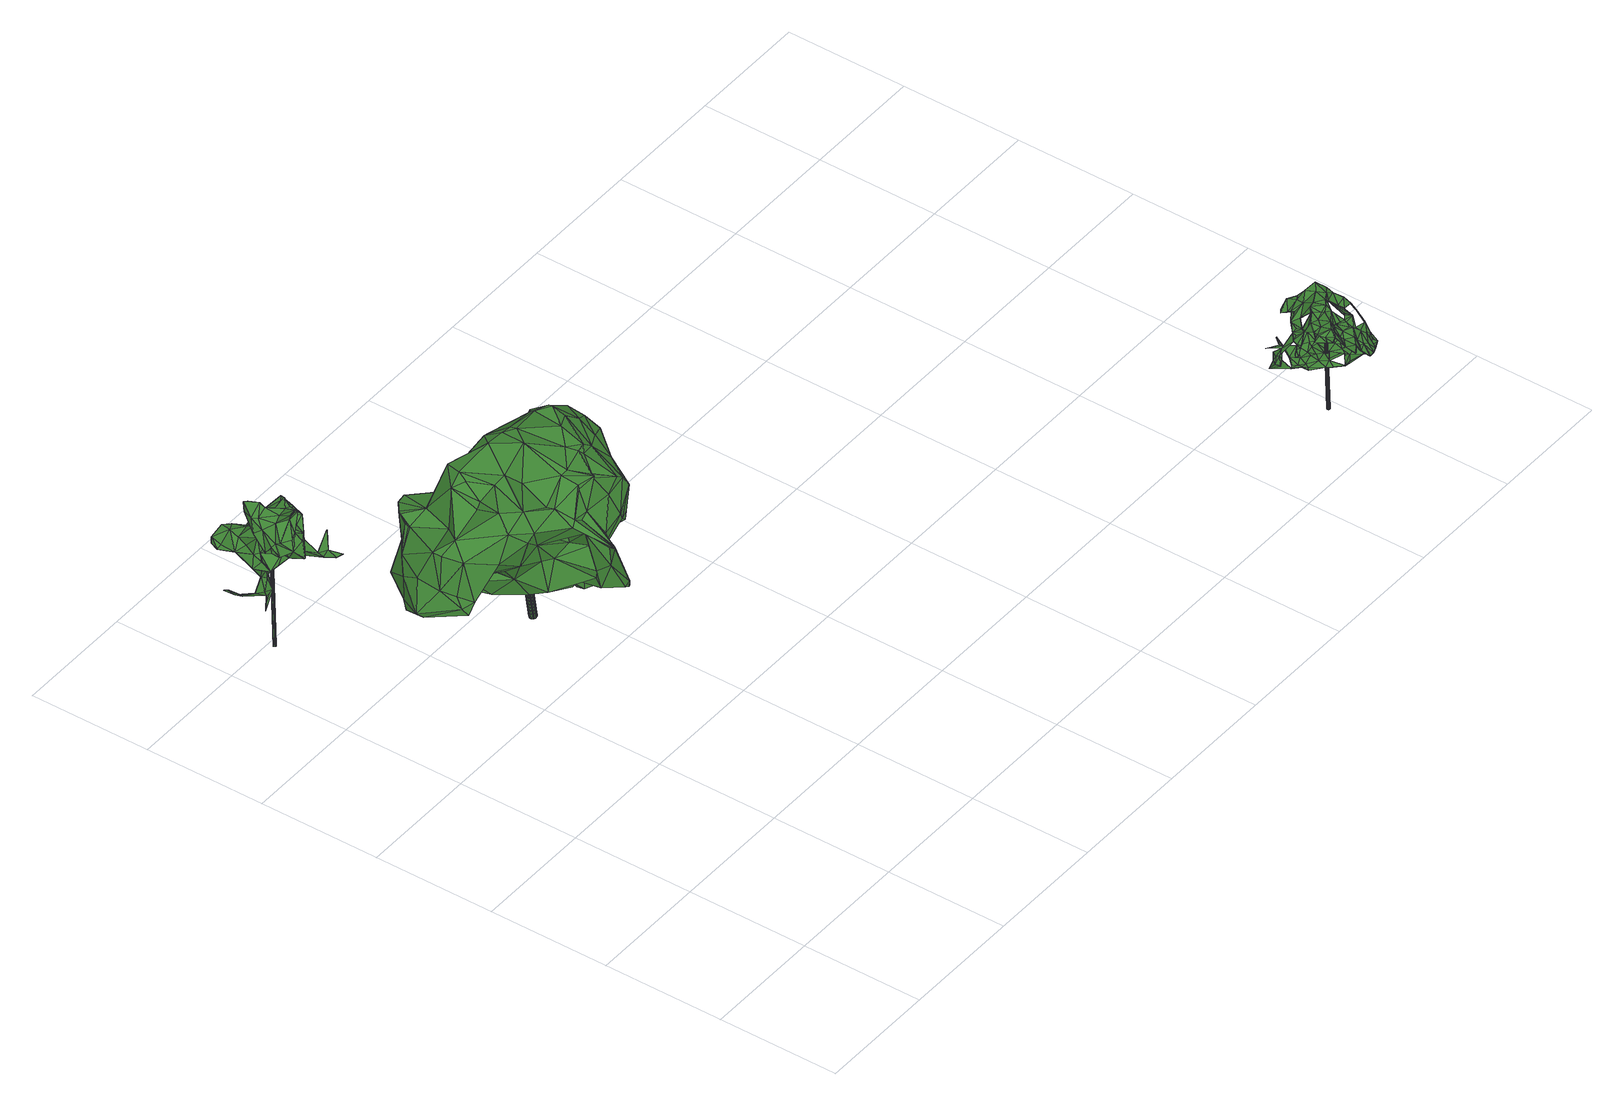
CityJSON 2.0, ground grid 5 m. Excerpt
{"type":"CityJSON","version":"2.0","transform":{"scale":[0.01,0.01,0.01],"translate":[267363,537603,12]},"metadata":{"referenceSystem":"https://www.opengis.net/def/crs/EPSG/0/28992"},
"CityObjects":{
"tree1":{"type":"SolitaryVegetationObject","attributes":{"gtid":480,"crown_width_m":3.49,"crown_median_z":17.69,"crown_r50_m":0.223,"crown_porosity":0.923,"trunk_H_m":4.78,"trunk_DBH_m":0.118,"trunk_radius_m":0.0591,"trunk_base_height_m":12.91,"original_gtid":"544"},"geometry":[{"type":"Solid","lod":"3","boundaries":[[[[0,1,2]],[[3,4,5]],[[6,7,8]],[[9,10,3]],[[11,12,13]],[[14,15,16]],[[17,18,19]],[[20,21,16]],[[22,23,24]],[[25,24,23]],[[26,27,28]],[[29,30,24]],[[31,32,33]],[[33,34,31]],[[35,36,37]],[[38,39,40]],[[41,42,43]],[[44,45,46]],[[44,47,48]],[[33,49,50]],[[51,52,53]],[[51,53,14]],[[54,55,56]],[[57,58,59]],[[60,61,62]],[[63,61,60]],[[23,1,25]],[[64,65,66]],[[15,67,16]],[[52,68,15]],[[47,44,46]],[[26,69,27]],[[27,69,70]],[[71,72,73]],[[6,8,74]],[[6,28,27]],[[75,76,77]],[[37,78,79]],[[37,79,80]],[[81,82,83]],[[81,83,84]],[[85,45,44]],[[86,87,88]],[[36,89,78]],[[90,89,35]],[[85,44,48]],[[91,92,93]],[[94,18,17]],[[16,21,14]],[[94,95,96]],[[95,97,96]],[[98,68,52]],[[9,3,5]],[[99,100,101]],[[75,102,76]],[[76,82,103]],[[42,104,105]],[[106,20,107]],[[108,106,107]],[[106,108,109]],[[15,68,67]],[[5,110,9]],[[32,10,111]],[[112,45,85]],[[4,113,111]],[[114,111,113]],[[114,113,115]],[[116,117,92]],[[118,119,120]],[[118,120,84]],[[86,121,114]],[[3,29,122]],[[57,123,58]],[[6,74,28]],[[124,125,126]],[[120,127,84]],[[128,119,104]],[[129,64,66]],[[59,117,130]],[[129,131,64]],[[130,57,59]],[[46,132,133]],[[49,134,135]],[[136,37,137]],[[138,92,117]],[[59,138,117]],[[139,28,74]],[[139,74,8]],[[7,140,130]],[[119,118,41]],[[115,113,141]],[[42,41,118]],[[142,116,73]],[[71,73,116]],[[109,50,49]],[[109,143,106]],[[64,144,145]],[[146,69,26]],[[42,75,104]],[[118,75,42]],[[95,94,98]],[[147,148,149]],[[150,12,151]],[[24,30,22]],[[152,22,30]],[[153,79,90]],[[25,1,0]],[[34,30,31]],[[152,30,34]],[[154,79,153]],[[155,79,154]],[[145,65,64]],[[91,149,148]],[[156,113,4]],[[141,113,156]],[[157,17,108]],[[68,98,157]],[[47,46,80]],[[158,159,160]],[[150,144,56]],[[161,63,162]],[[3,31,29]],[[71,116,132]],[[77,103,147]],[[86,114,115]],[[163,2,1]],[[36,35,89]],[[164,38,40]],[[137,46,165]],[[136,125,124]],[[97,75,96]],[[97,166,75]],[[36,78,37]],[[104,119,43]],[[162,167,168]],[[169,168,167]],[[169,167,162]],[[106,143,49]],[[98,94,157]],[[149,93,170]],[[131,129,48]],[[58,138,59]],[[32,114,33]],[[171,172,140]],[[39,101,40]],[[134,33,121]],[[95,166,97]],[[134,88,135]],[[121,88,134]],[[7,173,140]],[[28,146,26]],[[62,61,161]],[[29,31,30]],[[1,152,163]],[[1,23,152]],[[116,142,174]],[[116,174,117]],[[122,34,3]],[[175,176,170]],[[105,43,42]],[[54,177,55]],[[34,122,163]],[[94,17,157]],[[176,158,160]],[[49,177,54]],[[12,63,60]],[[150,63,12]],[[75,166,104]],[[141,156,39]],[[141,39,38]],[[81,35,37]],[[112,178,88]],[[14,106,51]],[[170,160,94]],[[163,122,2]],[[80,155,48]],[[158,175,170]],[[5,10,110]],[[33,114,121]],[[6,173,7]],[[87,71,45]],[[136,124,179]],[[105,104,43]],[[41,43,119]],[[180,123,181]],[[31,3,10]],[[110,10,9]],[[164,180,38]],[[182,38,180]],[[159,18,94]],[[183,18,159]],[[80,48,47]],[[146,173,184]],[[184,173,6]],[[146,184,185]],[[186,109,187]],[[186,187,188]],[[147,126,189]],[[125,189,126]],[[86,190,87]],[[142,190,86]],[[54,51,106]],[[54,106,49]],[[33,134,49]],[[90,79,89]],[[149,77,147]],[[70,184,27]],[[6,27,184]],[[56,144,128]],[[150,151,144]],[[140,139,8]],[[152,23,22]],[[34,163,152]],[[82,81,179]],[[184,70,185]],[[141,142,115]],[[115,142,86]],[[40,101,100]],[[116,92,91]],[[34,156,191]],[[34,191,3]],[[77,76,103]],[[133,165,46]],[[135,88,178]],[[87,45,112]],[[140,173,146]],[[87,112,88]],[[38,182,141]],[[99,101,188]],[[91,93,149]],[[98,52,95]],[[104,166,128]],[[140,8,130]],[[14,21,106]],[[108,107,157]],[[107,68,157]],[[16,107,20]],[[109,108,187]],[[106,21,20]],[[138,100,92]],[[93,92,100]],[[76,102,82]],[[39,156,101]],[[34,33,50]],[[56,192,193]],[[56,193,54]],[[82,102,83]],[[82,179,124]],[[117,194,7]],[[12,112,13]],[[153,127,120]],[[87,72,71]],[[170,176,160]],[[48,129,13]],[[52,192,95]],[[29,24,2]],[[195,172,171]],[[139,140,172]],[[31,10,32]],[[131,154,153]],[[108,17,187]],[[34,196,156]],[[50,156,196]],[[50,196,34]],[[107,197,68]],[[48,154,131]],[[155,154,48]],[[4,10,5]],[[111,10,4]],[[141,194,117]],[[19,18,198]],[[80,46,199]],[[51,192,52]],[[50,109,200]],[[50,200,156]],[[189,165,133]],[[45,71,46]],[[132,46,71]],[[162,168,161]],[[94,96,170]],[[66,11,129]],[[13,129,11]],[[153,90,127]],[[87,190,72]],[[60,201,178]],[[60,178,112]],[[150,56,55]],[[11,66,65]],[[11,65,145]],[[112,85,13]],[[85,48,13]],[[201,177,202]],[[178,202,177]],[[175,158,176]],[[7,182,8]],[[14,53,15]],[[137,165,189]],[[136,137,189]],[[80,137,37]],[[199,137,80]],[[7,194,182]],[[141,182,194]],[[199,46,137]],[[136,179,37]],[[81,37,179]],[[170,93,159]],[[130,181,57]],[[114,32,111]],[[121,86,88]],[[141,174,142]],[[117,174,141]],[[120,203,153]],[[131,153,203]],[[138,204,40]],[[128,144,203]],[[64,203,144]],[[205,49,143]],[[140,146,171]],[[64,131,203]],[[119,203,120]],[[119,128,203]],[[109,186,200]],[[126,147,103]],[[126,103,124]],[[4,3,191]],[[4,191,156]],[[8,181,130]],[[182,181,8]],[[172,146,139]],[[123,206,58]],[[166,192,56]],[[128,166,56]],[[166,95,192]],[[28,139,146]],[[24,25,2]],[[40,204,164]],[[0,2,25]],[[180,181,182]],[[100,198,93]],[[183,93,198]],[[189,125,136]],[[142,72,190]],[[142,73,72]],[[81,127,35]],[[90,35,127]],[[81,84,127]],[[162,207,169]],[[63,169,207]],[[63,207,162]],[[93,183,159]],[[187,99,188]],[[198,100,99]],[[17,99,187]],[[99,17,19]],[[19,198,99]],[[205,143,109]],[[7,130,117]],[[132,116,91]],[[160,159,94]],[[49,135,177]],[[60,112,12]],[[145,151,11]],[[11,151,12]],[[145,144,151]],[[178,201,202]],[[150,169,63]],[[100,138,40]],[[201,169,55]],[[150,55,169]],[[62,169,201]],[[29,2,122]],[[62,201,60]],[[170,159,158]],[[57,181,123]],[[164,204,58]],[[138,58,204]],[[200,101,156]],[[200,186,101]],[[188,101,186]],[[84,83,118]],[[83,75,118]],[[62,168,169]],[[62,161,168]],[[63,161,61]],[[205,109,49]],[[55,177,201]],[[178,177,135]],[[155,80,79]],[[195,208,172]],[[171,146,208]],[[172,208,146]],[[195,171,208]],[[180,164,206]],[[58,206,164]],[[180,206,123]],[[89,79,78]],[[198,18,183]],[[147,133,148]],[[147,189,133]],[[132,148,133]],[[91,148,132]],[[124,103,82]],[[83,102,75]],[[54,193,51]],[[192,51,193]],[[67,68,197]],[[67,197,16]],[[52,15,53]],[[107,16,197]],[[75,209,96]],[[77,209,75]],[[149,209,77]],[[96,209,170]],[[170,209,149]],[[146,185,69]],[[69,185,70]],[[210,211,212]],[[210,212,213]],[[213,212,214]],[[213,214,215]],[[212,211,216]],[[212,216,214]],[[214,216,217]],[[214,217,215]],[[216,211,218]],[[216,218,217]],[[217,218,219]],[[217,219,215]],[[218,211,220]],[[218,220,219]],[[219,220,221]],[[219,221,215]],[[220,211,222]],[[220,222,221]],[[221,222,223]],[[221,223,215]],[[222,211,224]],[[222,224,223]],[[223,224,225]],[[223,225,215]],[[224,211,226]],[[224,226,225]],[[225,226,227]],[[225,227,215]],[[226,211,228]],[[226,228,227]],[[227,228,229]],[[227,229,215]],[[228,211,230]],[[228,230,229]],[[229,230,231]],[[229,231,215]],[[230,211,232]],[[230,232,231]],[[231,232,233]],[[231,233,215]],[[232,211,234]],[[232,234,233]],[[233,234,235]],[[233,235,215]],[[234,211,236]],[[234,236,235]],[[235,236,237]],[[235,237,215]],[[236,211,238]],[[236,238,237]],[[237,238,239]],[[237,239,215]],[[238,211,240]],[[238,240,239]],[[239,240,241]],[[239,241,215]],[[240,211,242]],[[240,242,241]],[[241,242,243]],[[241,243,215]],[[242,211,244]],[[242,244,243]],[[243,244,245]],[[243,245,215]],[[244,211,246]],[[244,246,245]],[[245,246,247]],[[245,247,215]],[[246,211,248]],[[246,248,247]],[[247,248,249]],[[247,249,215]],[[248,211,250]],[[248,250,249]],[[249,250,251]],[[249,251,215]],[[250,211,252]],[[250,252,251]],[[251,252,253]],[[251,253,215]],[[252,211,254]],[[252,254,253]],[[253,254,255]],[[253,255,215]],[[254,211,256]],[[254,256,255]],[[255,256,257]],[[255,257,215]],[[256,211,258]],[[256,258,257]],[[257,258,259]],[[257,259,215]],[[258,211,210]],[[258,210,259]],[[259,210,213]],[[259,213,215]]]]}]},
"tree2":{"type":"SolitaryVegetationObject","attributes":{"gtid":437,"crown_width_m":7.98,"crown_median_z":17.64,"crown_r50_m":0.349,"crown_porosity":0.895,"trunk_H_m":4.55,"trunk_DBH_m":0.284,"trunk_radius_m":0.142,"trunk_base_height_m":13.09,"original_gtid":"496"},"geometry":[{"type":"Solid","lod":"3","boundaries":[[[[260,261,262]],[[263,261,264]],[[265,266,267]],[[265,267,268]],[[269,270,271]],[[264,261,260]],[[272,273,274]],[[275,276,277]],[[278,279,280]],[[281,282,283]],[[284,285,286]],[[287,286,285]],[[263,288,261]],[[289,290,291]],[[292,293,266]],[[294,295,296]],[[297,287,298]],[[299,300,301]],[[302,303,304]],[[305,306,291]],[[307,308,309]],[[310,311,312]],[[313,314,287]],[[315,316,317]],[[310,318,319]],[[320,321,322]],[[284,315,285]],[[323,324,325]],[[326,327,302]],[[328,329,330]],[[314,298,287]],[[331,298,314]],[[332,280,279]],[[333,302,334]],[[335,336,337]],[[338,339,340]],[[341,310,319]],[[342,310,341]],[[343,344,345]],[[346,344,343]],[[325,269,323]],[[297,286,287]],[[330,347,348]],[[292,349,350]],[[313,351,314]],[[352,344,353]],[[354,313,285]],[[309,308,355]],[[356,357,358]],[[359,360,361]],[[362,360,359]],[[342,311,310]],[[363,364,365]],[[366,365,364]],[[285,313,287]],[[296,367,368]],[[294,296,368]],[[342,369,335]],[[370,371,372]],[[373,374,375]],[[376,347,377]],[[378,379,347]],[[285,315,317]],[[380,290,326]],[[320,322,381]],[[275,382,383]],[[384,385,386]],[[387,388,389]],[[390,391,392]],[[318,391,390]],[[273,275,274]],[[272,274,355]],[[347,376,348]],[[290,393,305]],[[288,305,393]],[[394,355,274]],[[394,274,268]],[[395,396,360]],[[397,398,264]],[[315,284,283]],[[281,332,307]],[[282,281,307]],[[308,307,332]],[[385,399,400]],[[368,367,329]],[[397,401,398]],[[402,403,286]],[[284,286,403]],[[360,396,404]],[[405,406,407]],[[289,406,405]],[[408,409,410]],[[409,411,410]],[[359,361,412]],[[412,413,359]],[[398,401,331]],[[305,291,290]],[[387,414,415]],[[387,415,327]],[[416,313,417]],[[418,419,411]],[[420,421,292]],[[272,355,308]],[[422,263,416]],[[423,292,421]],[[424,370,425]],[[426,425,316]],[[285,317,354]],[[268,267,394]],[[427,402,280]],[[427,280,332]],[[405,407,428]],[[303,380,304]],[[429,411,409]],[[418,411,429]],[[262,303,430]],[[262,430,260]],[[301,431,432]],[[433,394,267]],[[434,394,433]],[[412,421,435]],[[262,261,288]],[[402,286,436]],[[349,437,438]],[[304,380,326]],[[375,378,439]],[[304,326,302]],[[378,373,439]],[[378,440,373]],[[375,439,373]],[[262,288,393]],[[276,441,279]],[[272,441,276]],[[349,426,350]],[[316,350,426]],[[312,442,310]],[[326,405,428]],[[424,425,443]],[[326,290,289]],[[444,445,328]],[[326,289,405]],[[384,399,385]],[[446,386,447]],[[350,293,292]],[[271,386,448]],[[449,404,450]],[[451,412,435]],[[412,451,413]],[[440,378,347]],[[349,292,423]],[[283,452,281]],[[381,278,453]],[[381,453,320]],[[454,341,412]],[[330,348,328]],[[328,348,343]],[[362,359,266]],[[382,357,455]],[[335,369,336]],[[283,284,452]],[[341,454,342]],[[409,334,302]],[[297,298,401]],[[331,401,298]],[[384,456,365]],[[356,352,357]],[[272,276,273]],[[446,363,456]],[[447,457,446]],[[458,457,447]],[[297,401,286]],[[386,446,384]],[[308,441,272]],[[365,399,384]],[[409,459,460]],[[407,461,462]],[[273,276,275]],[[422,463,464]],[[430,465,260]],[[449,358,466]],[[374,336,369]],[[467,468,321]],[[366,399,365]],[[362,265,469]],[[310,442,318]],[[410,415,445]],[[342,335,311]],[[470,463,371]],[[471,472,350]],[[383,469,268]],[[265,268,469]],[[332,279,441]],[[332,441,308]],[[278,280,402]],[[473,260,465]],[[271,448,269]],[[474,338,458]],[[474,458,447]],[[413,420,359]],[[415,414,294]],[[335,312,311]],[[293,267,266]],[[339,363,340]],[[302,333,303]],[[430,303,333]],[[363,338,340]],[[348,376,343]],[[332,281,427]],[[337,475,476]],[[366,477,478]],[[339,477,363]],[[330,329,479]],[[467,480,468]],[[481,434,482]],[[325,461,269]],[[313,416,351]],[[270,483,484]],[[270,484,271]],[[444,485,356]],[[456,384,446]],[[450,444,358]],[[394,309,355]],[[448,390,392]],[[322,468,277]],[[411,419,410]],[[415,419,327]],[[309,394,434]],[[432,431,404]],[[450,404,431]],[[464,463,470]],[[397,321,401]],[[387,389,414]],[[372,463,422]],[[410,419,415]],[[406,486,461]],[[270,461,486]],[[362,266,265]],[[316,471,350]],[[440,367,296]],[[345,444,343]],[[328,343,444]],[[365,456,363]],[[487,488,489]],[[380,393,290]],[[364,363,477]],[[364,477,366]],[[490,275,480]],[[490,480,467]],[[262,393,303]],[[279,277,276]],[[278,277,279]],[[380,303,393]],[[271,447,386]],[[491,335,476]],[[491,476,475]],[[383,455,469]],[[294,445,415]],[[294,329,445]],[[294,368,329]],[[269,448,323]],[[492,323,448]],[[275,383,493]],[[275,493,274]],[[337,494,475]],[[448,392,492]],[[359,420,292]],[[266,359,292]],[[275,277,480]],[[309,495,307]],[[282,307,495]],[[482,496,472]],[[350,472,496]],[[350,496,482]],[[422,464,489]],[[422,489,263]],[[263,497,288]],[[305,288,497]],[[498,438,478]],[[499,438,498]],[[440,296,500]],[[440,500,373]],[[499,498,424]],[[347,330,479]],[[347,479,440]],[[352,455,357]],[[403,402,427]],[[403,427,284]],[[434,495,309]],[[481,495,434]],[[343,376,501]],[[343,501,346]],[[377,501,376]],[[324,494,462]],[[322,321,468]],[[327,419,409]],[[490,432,382]],[[501,502,503]],[[293,433,267]],[[301,504,299]],[[320,453,505]],[[449,506,404]],[[360,404,506]],[[505,453,278]],[[329,367,479]],[[502,361,353]],[[353,506,449]],[[361,506,353]],[[360,506,361]],[[447,484,474]],[[421,507,423]],[[271,484,447]],[[444,345,485]],[[356,485,352]],[[345,352,485]],[[264,260,473]],[[264,473,397]],[[412,341,421]],[[314,398,331]],[[424,339,370]],[[508,473,509]],[[344,352,345]],[[401,436,286]],[[326,428,327]],[[460,459,408]],[[409,408,459]],[[333,334,510]],[[334,409,510]],[[406,461,407]],[[324,461,325]],[[409,302,327]],[[501,503,346]],[[346,503,344]],[[316,511,471]],[[277,468,480]],[[268,274,493]],[[299,465,300]],[[466,358,357]],[[317,316,425]],[[354,425,370]],[[317,425,354]],[[328,445,329]],[[268,493,383]],[[489,488,497]],[[470,371,474]],[[354,372,313]],[[313,372,417]],[[429,409,419]],[[429,419,418]],[[370,372,354]],[[424,512,339]],[[477,339,512]],[[477,512,424]],[[428,389,388]],[[462,389,407]],[[428,407,389]],[[422,416,417]],[[350,482,293]],[[293,482,433]],[[434,433,482]],[[426,438,425]],[[499,425,438]],[[379,375,513]],[[379,513,342]],[[324,462,461]],[[336,374,514]],[[490,382,275]],[[502,353,503]],[[360,362,395]],[[481,482,472]],[[375,374,369]],[[336,514,500]],[[443,425,515]],[[478,477,424]],[[479,367,440]],[[460,408,450]],[[442,391,318]],[[445,450,408]],[[445,408,410]],[[321,508,516]],[[425,499,515]],[[337,476,335]],[[500,296,337]],[[478,438,437]],[[269,461,270]],[[294,414,389]],[[264,351,263]],[[263,351,416]],[[377,379,454]],[[347,379,377]],[[454,379,342]],[[516,508,504]],[[516,504,517]],[[378,375,379]],[[504,321,517]],[[467,504,490]],[[504,467,321]],[[301,490,504]],[[301,432,490]],[[321,397,508]],[[397,473,508]],[[497,263,489]],[[478,437,366]],[[356,358,444]],[[422,417,372]],[[460,518,409]],[[300,518,460]],[[296,295,337]],[[503,353,344]],[[513,375,369]],[[513,369,342]],[[448,386,390]],[[420,413,451]],[[319,421,341]],[[460,431,300]],[[412,519,454]],[[494,337,295]],[[423,318,400]],[[301,300,431]],[[465,299,509]],[[460,450,431]],[[454,519,377]],[[501,377,519]],[[501,519,502]],[[442,312,491]],[[335,491,312]],[[504,509,299]],[[508,509,504]],[[475,442,491]],[[469,395,362]],[[370,339,371]],[[424,443,499]],[[505,278,402]],[[436,505,402]],[[352,469,455]],[[500,514,373]],[[373,514,374]],[[443,515,499]],[[291,306,486]],[[291,486,289]],[[389,462,295]],[[389,295,294]],[[432,466,382]],[[357,382,466]],[[305,497,306]],[[494,442,475]],[[337,336,500]],[[494,520,442]],[[278,381,277]],[[322,277,381]],[[464,487,489]],[[521,449,466]],[[502,519,361]],[[361,519,412]],[[498,478,424]],[[470,474,464]],[[436,321,505]],[[484,522,474]],[[464,474,522]],[[497,488,306]],[[523,306,488]],[[464,522,487]],[[483,487,522]],[[483,522,484]],[[270,486,483]],[[406,289,486]],[[436,401,321]],[[320,505,321]],[[427,281,452]],[[427,452,284]],[[366,400,399]],[[437,400,366]],[[327,388,387]],[[428,388,327]],[[353,449,521]],[[353,521,352]],[[324,323,524]],[[469,521,395]],[[469,352,521]],[[450,445,525]],[[450,525,444]],[[444,525,445]],[[382,455,383]],[[390,526,318]],[[386,526,390]],[[333,510,430]],[[300,510,518]],[[300,465,510]],[[349,438,426]],[[420,435,421]],[[492,392,391]],[[372,371,463]],[[391,442,520]],[[521,466,395]],[[404,396,432]],[[432,396,466]],[[466,396,395]],[[315,511,316]],[[283,511,315]],[[471,511,481]],[[318,526,400]],[[437,349,400]],[[481,511,495]],[[282,495,283]],[[511,283,495]],[[494,295,462]],[[430,510,465]],[[449,450,358]],[[423,400,349]],[[517,321,516]],[[371,527,474]],[[486,523,483]],[[486,306,523]],[[371,339,527]],[[487,528,523]],[[483,523,528]],[[483,528,487]],[[398,351,264]],[[398,314,351]],[[481,472,471]],[[409,518,510]],[[451,435,420]],[[465,509,473]],[[386,400,526]],[[385,400,386]],[[323,492,524]],[[391,520,524]],[[391,524,492]],[[494,524,520]],[[494,324,524]],[[423,507,318]],[[338,527,339]],[[474,527,338]],[[523,488,487]],[[446,457,363]],[[338,457,458]],[[363,457,338]],[[318,507,319]],[[421,319,507]],[[529,530,531]],[[529,531,532]],[[532,531,533]],[[532,533,534]],[[531,530,535]],[[531,535,533]],[[533,535,536]],[[533,536,534]],[[535,530,537]],[[535,537,536]],[[536,537,538]],[[536,538,534]],[[537,530,539]],[[537,539,538]],[[538,539,540]],[[538,540,534]],[[539,530,541]],[[539,541,540]],[[540,541,542]],[[540,542,534]],[[541,530,543]],[[541,543,542]],[[542,543,544]],[[542,544,534]],[[543,530,545]],[[543,545,544]],[[544,545,546]],[[544,546,534]],[[545,530,547]],[[545,547,546]],[[546,547,548]],[[546,548,534]],[[547,530,549]],[[547,549,548]],[[548,549,550]],[[548,550,534]],[[549,530,551]],[[549,551,550]],[[550,551,552]],[[550,552,534]],[[551,530,553]],[[551,553,552]],[[552,553,554]],[[552,554,534]],[[553,530,555]],[[553,555,554]],[[554,555,556]],[[554,556,534]],[[555,530,557]],[[555,557,556]],[[556,557,558]],[[556,558,534]],[[557,530,559]],[[557,559,558]],[[558,559,560]],[[558,560,534]],[[559,530,561]],[[559,561,560]],[[560,561,562]],[[560,562,534]],[[561,530,563]],[[561,563,562]],[[562,563,564]],[[562,564,534]],[[563,530,565]],[[563,565,564]],[[564,565,566]],[[564,566,534]],[[565,530,567]],[[565,567,566]],[[566,567,568]],[[566,568,534]],[[567,530,569]],[[567,569,568]],[[568,569,570]],[[568,570,534]],[[569,530,571]],[[569,571,570]],[[570,571,572]],[[570,572,534]],[[571,530,573]],[[571,573,572]],[[572,573,574]],[[572,574,534]],[[573,530,575]],[[573,575,574]],[[574,575,576]],[[574,576,534]],[[575,530,577]],[[575,577,576]],[[576,577,578]],[[576,578,534]],[[577,530,529]],[[577,529,578]],[[578,529,532]],[[578,532,534]]]]}]},
"tree3":{"type":"SolitaryVegetationObject","attributes":{"gtid":520,"crown_width_m":3.78,"crown_median_z":16.8,"crown_r50_m":0.164,"crown_porosity":0.949,"trunk_H_m":3.51,"trunk_DBH_m":0.104,"trunk_radius_m":0.0519,"trunk_base_height_m":13.29,"original_gtid":"590"},"geometry":[{"type":"Solid","lod":"3","boundaries":[[[[579,580,581]],[[579,581,582]],[[583,584,585]],[[586,587,588]],[[589,590,591]],[[592,593,594]],[[595,596,597]],[[598,599,600]],[[601,602,603]],[[604,605,606]],[[607,608,599]],[[609,610,611]],[[612,613,614]],[[607,599,598]],[[615,616,617]],[[618,587,619]],[[620,621,622]],[[623,624,625]],[[625,624,593]],[[626,627,628]],[[629,630,631]],[[632,633,634]],[[635,636,637]],[[638,639,640]],[[641,642,598]],[[589,643,633]],[[644,645,642]],[[646,647,648]],[[596,649,597]],[[650,649,596]],[[651,595,652]],[[642,645,607]],[[653,654,655]],[[656,652,597]],[[653,657,654]],[[658,659,591]],[[660,661,662]],[[663,662,661]],[[664,665,666]],[[637,667,668]],[[579,669,670]],[[656,597,671]],[[672,673,674]],[[672,674,675]],[[648,676,668]],[[677,610,609]],[[624,623,678]],[[679,678,680]],[[681,682,683]],[[684,685,686]],[[687,688,689]],[[687,689,690]],[[626,691,692]],[[667,693,694]],[[695,696,697]],[[663,698,699]],[[680,700,701]],[[601,600,594]],[[611,702,703]],[[666,704,664]],[[599,594,600]],[[705,706,585]],[[707,708,709]],[[710,711,712]],[[713,711,710]],[[706,714,715]],[[656,651,652]],[[716,717,718]],[[719,720,721]],[[719,721,706]],[[722,723,724]],[[632,725,726]],[[626,628,691]],[[727,728,630]],[[729,708,730]],[[726,590,632]],[[632,590,633]],[[589,633,590]],[[598,600,641]],[[579,731,580]],[[732,733,734]],[[735,725,736]],[[737,738,596]],[[725,735,739]],[[675,740,672]],[[734,733,741]],[[742,718,717]],[[743,621,615]],[[661,592,606]],[[608,606,592]],[[744,745,746]],[[747,748,749]],[[722,724,683]],[[750,751,728]],[[752,728,751]],[[729,730,721]],[[666,753,704]],[[630,738,754]],[[646,648,668]],[[699,658,755]],[[755,658,756]],[[756,658,742]],[[670,731,579]],[[627,626,757]],[[643,758,747]],[[748,747,758]],[[660,593,592]],[[759,760,750]],[[677,761,588]],[[667,761,677]],[[658,762,763]],[[593,602,594]],[[662,764,660]],[[590,716,718]],[[590,726,716]],[[765,766,767]],[[684,686,655]],[[768,593,624]],[[624,607,768]],[[756,769,770]],[[750,728,759]],[[771,772,678]],[[773,743,774]],[[622,743,773]],[[680,775,776]],[[680,776,679]],[[777,622,778]],[[779,737,596]],[[726,739,716]],[[772,660,764]],[[598,642,607]],[[706,715,585]],[[720,780,721]],[[748,781,782]],[[705,719,706]],[[783,728,727]],[[784,727,785]],[[786,584,787]],[[593,768,788]],[[789,730,708]],[[790,791,692]],[[640,792,756]],[[678,623,625]],[[785,727,793]],[[647,646,617]],[[682,794,795]],[[688,795,794]],[[796,656,797]],[[796,797,601]],[[798,674,673]],[[775,712,694]],[[710,712,775]],[[799,684,744]],[[648,647,800]],[[744,801,802]],[[776,803,679]],[[680,767,700]],[[667,804,693]],[[765,772,771]],[[664,704,805]],[[655,806,684]],[[715,673,585]],[[709,807,808]],[[809,810,705]],[[757,692,811]],[[778,622,773]],[[639,812,675]],[[583,813,787]],[[788,814,593]],[[815,603,793]],[[702,588,816]],[[775,768,710]],[[596,595,817]],[[705,810,719]],[[654,657,818]],[[654,818,819]],[[785,793,603]],[[730,714,706]],[[820,703,618]],[[714,730,807]],[[700,821,620]],[[816,703,702]],[[667,637,761]],[[593,822,625]],[[710,768,645]],[[823,824,685]],[[686,685,824]],[[736,825,826]],[[736,826,735]],[[690,823,685]],[[791,827,692]],[[717,735,742]],[[740,813,672]],[[828,829,830]],[[819,818,831]],[[735,745,742]],[[640,756,638]],[[832,725,808]],[[661,660,592]],[[833,786,787]],[[810,834,835]],[[810,835,720]],[[638,756,801]],[[802,801,756]],[[692,691,732]],[[790,692,732]],[[744,746,799]],[[765,767,822]],[[817,779,596]],[[581,836,582]],[[836,579,582]],[[748,837,609]],[[838,777,839]],[[818,740,675]],[[594,599,592]],[[639,798,840]],[[756,742,745]],[[756,745,802]],[[601,671,641]],[[601,641,600]],[[685,684,799]],[[591,659,589]],[[586,841,619]],[[700,619,841]],[[700,841,586]],[[657,653,686]],[[608,592,599]],[[760,614,613]],[[697,618,619]],[[765,842,697]],[[833,787,843]],[[741,732,691]],[[681,692,827]],[[690,685,799]],[[844,845,839]],[[844,839,704]],[[846,617,847]],[[634,643,848]],[[849,810,809]],[[615,761,616]],[[850,624,678]],[[658,771,659]],[[839,665,704]],[[741,733,732]],[[595,779,817]],[[607,645,768]],[[700,767,766]],[[851,759,728]],[[851,728,783]],[[843,791,833]],[[809,786,852]],[[791,757,833]],[[853,590,854]],[[853,854,742]],[[702,677,588]],[[783,784,851]],[[818,812,831]],[[675,812,818]],[[831,812,806]],[[831,806,819]],[[731,612,580]],[[801,812,638]],[[812,639,638]],[[801,806,812]],[[855,698,663]],[[647,617,846]],[[595,597,652]],[[595,651,779]],[[760,759,614]],[[658,755,771]],[[692,757,626]],[[726,725,739]],[[822,680,625]],[[767,680,822]],[[650,856,629]],[[782,857,748]],[[644,858,830]],[[818,686,827]],[[843,827,791]],[[683,811,692]],[[787,584,583]],[[809,584,786]],[[671,597,859]],[[629,641,859]],[[629,859,650]],[[655,654,806]],[[654,819,806]],[[744,806,801]],[[684,806,744]],[[818,657,686]],[[632,860,820]],[[773,845,844]],[[631,784,785]],[[631,785,828]],[[631,858,629]],[[655,686,653]],[[620,861,700]],[[642,858,644]],[[670,669,760]],[[837,677,609]],[[593,814,602]],[[855,661,606]],[[588,862,586]],[[663,661,855]],[[789,807,730]],[[738,793,754]],[[714,807,715]],[[601,603,796]],[[773,863,778]],[[706,721,730]],[[587,816,588]],[[644,830,713]],[[656,737,651]],[[779,651,737]],[[718,864,854]],[[742,854,864]],[[742,864,718]],[[865,669,579]],[[683,692,681]],[[618,703,587]],[[743,646,866]],[[694,668,667]],[[586,821,700]],[[852,786,723]],[[808,867,709]],[[822,772,765]],[[808,789,832]],[[808,807,789]],[[668,676,637]],[[635,637,676]],[[734,741,691]],[[790,734,691]],[[790,691,628]],[[732,734,790]],[[590,853,591]],[[690,868,729]],[[825,868,690]],[[634,633,643]],[[855,763,698]],[[690,799,869]],[[690,869,825]],[[828,861,620]],[[586,619,587]],[[694,693,775]],[[746,869,799]],[[840,769,792]],[[620,622,784]],[[784,622,777]],[[755,763,699]],[[670,613,612]],[[743,866,774]],[[740,827,843]],[[740,818,827]],[[619,870,697]],[[658,763,755]],[[871,774,872]],[[816,587,703]],[[695,697,842]],[[778,839,777]],[[718,854,590]],[[665,664,805]],[[665,805,704]],[[834,810,849]],[[865,751,750]],[[838,751,865]],[[859,597,649]],[[719,810,720]],[[636,800,847]],[[846,847,800]],[[802,745,744]],[[624,873,608]],[[630,874,631]],[[832,825,736]],[[604,873,850]],[[760,613,670]],[[678,875,850]],[[631,874,784]],[[829,784,874]],[[851,784,777]],[[612,834,849]],[[834,612,852]],[[612,849,580]],[[636,847,761]],[[775,680,701]],[[849,852,876]],[[849,809,852]],[[876,836,581]],[[580,876,581]],[[580,849,876]],[[670,612,731]],[[852,612,876]],[[759,876,612]],[[702,611,610]],[[671,859,641]],[[702,610,677]],[[609,611,703]],[[628,627,790]],[[743,622,621]],[[662,604,875]],[[604,850,875]],[[709,867,707]],[[634,860,632]],[[636,761,637]],[[784,829,620]],[[828,620,829]],[[820,860,848]],[[855,606,605]],[[829,774,871]],[[829,871,713]],[[756,770,755]],[[710,645,644]],[[713,710,644]],[[727,784,783]],[[788,701,877]],[[700,877,701]],[[774,878,773]],[[828,785,814]],[[773,878,874]],[[829,874,878]],[[603,814,785]],[[634,848,860]],[[594,602,601]],[[593,660,772]],[[593,772,822]],[[772,875,678]],[[630,728,752]],[[618,696,820]],[[773,874,752]],[[617,743,615]],[[646,743,617]],[[699,698,762]],[[845,752,751]],[[607,624,608]],[[715,708,729]],[[648,800,676]],[[643,747,848]],[[848,747,820]],[[703,820,747]],[[707,769,840]],[[756,792,769]],[[770,769,765]],[[707,868,708]],[[868,832,708]],[[789,708,832]],[[583,879,813]],[[748,857,837]],[[729,688,687]],[[729,687,690]],[[650,596,738]],[[650,738,630]],[[727,754,793]],[[630,754,727]],[[764,662,875]],[[807,708,715]],[[807,709,708]],[[782,659,771]],[[782,771,678]],[[750,760,669]],[[865,750,669]],[[850,873,624]],[[625,680,678]],[[693,776,775]],[[857,776,693]],[[681,824,823]],[[678,679,782]],[[715,798,673]],[[665,753,666]],[[617,616,847]],[[713,871,711]],[[636,635,800]],[[795,688,780]],[[795,780,720]],[[752,880,773]],[[845,773,880]],[[845,880,752]],[[635,676,800]],[[846,800,647]],[[793,738,815]],[[737,815,738]],[[787,813,843]],[[868,825,832]],[[844,753,863]],[[729,868,798]],[[729,798,715]],[[840,798,868]],[[840,868,707]],[[683,682,835]],[[769,695,765]],[[833,757,724]],[[829,878,774]],[[642,641,629]],[[603,602,814]],[[632,867,725]],[[808,725,867]],[[697,696,618]],[[825,869,826]],[[840,640,639]],[[840,792,640]],[[781,748,758]],[[781,758,643]],[[643,589,659]],[[836,865,579]],[[876,865,836]],[[753,778,863]],[[616,761,847]],[[761,862,588]],[[761,615,862]],[[828,858,631]],[[830,858,828]],[[642,629,858]],[[872,774,866]],[[668,866,646]],[[872,866,694]],[[694,866,668]],[[725,832,736]],[[881,867,632]],[[603,815,796]],[[833,724,723]],[[671,601,797]],[[782,679,803]],[[695,842,765]],[[838,865,759]],[[876,759,865]],[[759,612,614]],[[839,753,665]],[[704,753,844]],[[788,877,814]],[[828,814,877]],[[768,701,788]],[[775,701,768]],[[712,872,694]],[[839,778,753]],[[698,763,762]],[[699,762,658]],[[838,851,777]],[[759,851,838]],[[757,811,724]],[[724,811,683]],[[695,881,696]],[[658,591,853]],[[658,853,742]],[[844,863,773]],[[820,696,881]],[[820,881,632]],[[609,703,749]],[[707,867,769]],[[769,867,695]],[[881,695,867]],[[737,796,815]],[[737,656,796]],[[671,797,656]],[[833,723,786]],[[834,852,723]],[[834,723,722]],[[606,873,604]],[[606,608,873]],[[829,713,830]],[[755,770,771]],[[765,771,770]],[[795,720,835]],[[717,716,882]],[[662,605,604]],[[663,605,662]],[[855,605,763]],[[699,763,605]],[[699,605,663]],[[735,826,745]],[[746,745,826]],[[746,826,869]],[[821,586,862]],[[837,804,677]],[[667,677,804]],[[794,682,883]],[[857,804,837]],[[857,693,804]],[[790,757,791]],[[627,757,790]],[[839,751,838]],[[845,751,839]],[[862,615,621]],[[821,862,621]],[[821,621,620]],[[717,882,735]],[[739,735,882]],[[739,882,716]],[[877,700,861]],[[752,884,630]],[[874,630,884]],[[874,884,752]],[[877,861,828]],[[643,659,781]],[[659,782,781]],[[722,835,834]],[[609,749,748]],[[747,749,703]],[[729,780,688]],[[721,780,729]],[[639,674,798]],[[675,674,639]],[[859,649,650]],[[809,705,584]],[[585,584,705]],[[700,870,619]],[[766,870,700]],[[697,870,765]],[[766,765,870]],[[827,824,681]],[[686,824,827]],[[630,629,856]],[[630,856,650]],[[683,835,722]],[[795,835,682]],[[857,803,776]],[[782,803,857]],[[872,712,711]],[[872,711,871]],[[843,813,740]],[[583,585,879]],[[673,879,585]],[[672,879,673]],[[794,883,688]],[[883,823,689]],[[883,689,688]],[[681,883,682]],[[823,883,681]],[[690,689,823]],[[879,672,813]],[[764,875,772]],[[885,886,887]],[[885,887,888]],[[888,887,889]],[[888,889,890]],[[887,886,891]],[[887,891,889]],[[889,891,892]],[[889,892,890]],[[891,886,893]],[[891,893,892]],[[892,893,894]],[[892,894,890]],[[893,886,895]],[[893,895,894]],[[894,895,896]],[[894,896,890]],[[895,886,897]],[[895,897,896]],[[896,897,898]],[[896,898,890]],[[897,886,899]],[[897,899,898]],[[898,899,900]],[[898,900,890]],[[899,886,901]],[[899,901,900]],[[900,901,902]],[[900,902,890]],[[901,886,903]],[[901,903,902]],[[902,903,904]],[[902,904,890]],[[903,886,905]],[[903,905,904]],[[904,905,906]],[[904,906,890]],[[905,886,907]],[[905,907,906]],[[906,907,908]],[[906,908,890]],[[907,886,909]],[[907,909,908]],[[908,909,910]],[[908,910,890]],[[909,886,911]],[[909,911,910]],[[910,911,912]],[[910,912,890]],[[911,886,913]],[[911,913,912]],[[912,913,914]],[[912,914,890]],[[913,886,915]],[[913,915,914]],[[914,915,916]],[[914,916,890]],[[915,886,917]],[[915,917,916]],[[916,917,918]],[[916,918,890]],[[917,886,919]],[[917,919,918]],[[918,919,920]],[[918,920,890]],[[919,886,921]],[[919,921,920]],[[920,921,922]],[[920,922,890]],[[921,886,923]],[[921,923,922]],[[922,923,924]],[[922,924,890]],[[923,886,925]],[[923,925,924]],[[924,925,926]],[[924,926,890]],[[925,886,927]],[[925,927,926]],[[926,927,928]],[[926,928,890]],[[927,886,929]],[[927,929,928]],[[928,929,930]],[[928,930,890]],[[929,886,931]],[[929,931,930]],[[930,931,932]],[[930,932,890]],[[931,886,933]],[[931,933,932]],[[932,933,934]],[[932,934,890]],[[933,886,885]],[[933,885,934]],[[934,885,888]],[[934,888,890]]]]}]}
},
"vertices":[
[91,2598,376],[95,2581,381],[101,2556,368],[182,2480,347],[204,2469,368],[163,2468,297],[405,2393,415],[354,2441,455],[380,2455,410],[161,2468,297],[181,2478,347],[88,2387,651],[142,2391,655],[155,2344,633],[70,2613,570],[78,2643,605],[77,2643,579],[175,2570,538],[196,2540,585],[183,2488,548],[92,2613,574],[71,2613,569],[77,2514,403],[93,2581,381],[100,2555,368],[89,2598,376],[456,2403,399],[444,2368,399],[443,2419,383],[123,2539,354],[78,2513,403],[141,2497,377],[164,2473,380],[156,2484,447],[142,2499,377],[213,2379,769],[213,2378,768],[252,2394,729],[301,2515,437],[280,2518,442],[280,2519,444],[156,2559,757],[188,2565,735],[155,2560,756],[202,2326,580],[190,2372,567],[271,2383,620],[220,2350,637],[156,2342,634],[109,2485,516],[157,2486,447],[85,2547,580],[120,2595,635],[92,2613,576],[120,2490,573],[133,2472,580],[137,2487,639],[393,2509,444],[368,2519,458],[385,2475,480],[188,2418,568],[229,2392,629],[193,2456,570],[189,2418,655],[93,2393,670],[86,2387,652],[76,2346,660],[79,2644,604],[131,2637,631],[461,2350,414],[460,2349,414],[307,2418,566],[283,2475,559],[283,2476,558],[414,2429,397],[224,2526,689],[303,2506,712],[306,2516,685],[207,2378,761],[212,2399,716],[213,2379,667],[236,2437,733],[276,2472,738],[205,2478,710],[185,2489,746],[200,2327,580],[178,2464,496],[190,2418,568],[119,2413,534],[184,2378,763],[183,2379,763],[340,2483,579],[318,2484,542],[306,2517,593],[207,2585,602],[199,2581,604],[255,2553,631],[254,2551,630],[174,2625,611],[195,2537,489],[278,2513,521],[264,2517,448],[279,2490,711],[302,2504,712],[148,2552,721],[165,2565,732],[101,2555,563],[120,2622,583],[173,2570,538],[152,2545,489],[162,2467,297],[203,2467,368],[178,2377,573],[220,2505,419],[180,2474,434],[234,2489,455],[318,2482,542],[334,2492,491],[188,2514,753],[118,2498,738],[136,2482,734],[161,2463,491],[125,2540,355],[360,2548,422],[277,2472,737],[268,2468,711],[281,2488,711],[193,2431,731],[119,2492,669],[77,2345,661],[385,2473,480],[112,2387,678],[309,2417,566],[328,2431,645],[131,2463,504],[117,2413,533],[261,2435,725],[218,2422,677],[334,2494,490],[415,2430,398],[411,2421,418],[279,2488,440],[234,2481,505],[143,2538,575],[88,2417,637],[87,2416,637],[454,2409,409],[338,2479,657],[324,2478,623],[308,2530,620],[153,2434,658],[89,2416,636],[79,2514,403],[175,2434,706],[142,2391,657],[190,2374,651],[220,2507,418],[173,2629,580],[277,2603,557],[258,2585,584],[257,2587,585],[252,2478,622],[236,2503,672],[102,2555,370],[334,2529,441],[288,2426,627],[174,2530,647],[175,2528,647],[220,2500,595],[158,2483,632],[282,2589,618],[474,2430,475],[475,2431,474],[406,2393,417],[279,2511,521],[278,2605,557],[276,2605,557],[127,2460,550],[118,2413,535],[260,2435,727],[353,2539,426],[393,2508,443],[343,2490,433],[248,2550,600],[444,2368,401],[460,2351,415],[203,2575,474],[201,2578,493],[205,2576,475],[291,2460,650],[193,2456,568],[165,2475,380],[130,2564,611],[142,2538,577],[336,2471,457],[476,2430,475],[180,2476,434],[106,2631,591],[230,2496,566],[255,2392,620],[195,2537,487],[134,2471,579],[129,2460,550],[134,2463,689],[333,2514,448],[157,2485,541],[353,2540,428],[164,2487,682],[475,2429,474],[281,2524,648],[231,2475,91],[225,2475,91],[231,2477,91],[220,2482,569],[220,2483,569],[214,2482,569],[230,2478,91],[219,2485,569],[229,2479,91],[218,2486,569],[228,2480,91],[217,2487,569],[227,2481,91],[216,2488,569],[225,2481,91],[214,2488,569],[224,2481,91],[213,2488,569],[222,2480,91],[211,2487,569],[221,2479,91],[210,2486,569],[220,2478,91],[209,2485,569],[219,2477,91],[208,2483,569],[219,2475,91],[208,2482,569],[219,2474,91],[208,2480,569],[220,2472,91],[209,2479,569],[221,2471,91],[210,2478,569],[222,2470,91],[211,2477,569],[223,2469,91],[212,2476,569],[225,2469,91],[214,2476,569],[227,2469,91],[215,2476,569],[228,2470,91],[217,2477,569],[229,2471,91],[218,2478,569],[230,2472,91],[219,2479,569],[231,2473,91],[220,2480,569],
[779,1968,933],[796,1901,969],[834,1895,970],[781,1796,981],[729,1914,959],[665,1973,342],[671,1863,332],[605,1936,371],[633,2010,354],[1126,1589,661],[1072,1579,737],[1013,1544,625],[388,2041,457],[408,2100,485],[484,2072,416],[557,2120,506],[405,2101,492],[476,2106,592],[349,2013,656],[336,1996,570],[324,1926,606],[364,1759,518],[380,1742,489],[396,1728,544],[374,1759,722],[510,1665,809],[398,1815,784],[514,1711,882],[834,1867,978],[1130,1811,852],[1052,1872,930],[1060,1820,908],[726,1732,356],[656,1845,347],[1181,1952,568],[1159,1884,557],[1119,1909,415],[528,1814,839],[541,1811,866],[758,2044,738],[803,2049,743],[724,2075,652],[1024,1961,861],[987,1918,926],[1029,1951,892],[985,1782,929],[1002,1700,876],[305,1883,459],[333,1980,427],[412,1926,414],[1011,1627,268],[1094,1694,213],[1056,1652,272],[604,1669,848],[605,1795,907],[470,1677,692],[606,1684,588],[582,1631,738],[947,1644,404],[953,1658,263],[438,2083,747],[503,2017,760],[453,2102,739],[1119,1597,541],[1170,1659,577],[1151,1617,641],[1174,1894,839],[1142,1900,787],[1059,2111,365],[1102,2064,432],[1096,2084,355],[555,1885,915],[271,1892,495],[948,1946,827],[970,1957,775],[1119,1716,265],[1196,1779,276],[1102,1837,434],[809,1420,672],[795,1409,678],[797,1409,677],[970,1703,239],[1094,1696,211],[949,2048,228],[852,2096,256],[862,2135,255],[912,2034,236],[1133,1964,264],[1038,2018,242],[743,1663,388],[676,1758,446],[671,1798,907],[799,2138,380],[886,2058,380],[608,1625,768],[482,2043,413],[829,2144,409],[775,2148,444],[830,2127,442],[759,1864,392],[759,1948,518],[893,1929,451],[702,1975,351],[829,1370,528],[833,1391,487],[852,1389,478],[810,1480,454],[1127,1944,394],[1034,2010,516],[1197,1779,272],[727,1544,753],[752,1553,769],[741,1633,788],[1259,1841,259],[1238,1786,283],[1250,1858,231],[1018,1983,239],[1017,1941,258],[1195,1923,264],[1093,1841,250],[1053,1888,927],[432,2057,719],[628,2111,514],[663,2089,350],[845,1432,485],[826,1510,475],[859,1529,535],[1145,1896,607],[1172,1791,743],[1200,1830,605],[993,1610,553],[1068,1598,525],[1067,1584,531],[993,1904,932],[495,2030,416],[690,2066,398],[658,2050,547],[594,1992,915],[568,1921,930],[814,1480,454],[846,1613,397],[515,1917,895],[350,1877,731],[352,1842,728],[798,2027,598],[1207,1844,797],[1136,1746,804],[1223,1788,755],[1011,2003,586],[972,1953,762],[1084,2015,623],[1021,1961,580],[938,1828,365],[760,1862,395],[1172,1936,582],[1132,1997,628],[736,1771,839],[740,1668,777],[1052,1856,615],[1082,1880,638],[772,1756,404],[877,1666,347],[824,1665,868],[850,1633,356],[787,1533,694],[673,1659,652],[733,1685,526],[326,1829,594],[1213,1842,788],[923,1845,687],[839,1997,887],[839,2038,603],[707,2103,614],[561,1911,411],[481,1906,431],[945,1794,384],[482,1905,735],[822,1511,476],[780,1662,518],[1251,1859,233],[1185,1936,286],[350,2003,454],[981,1672,413],[832,1672,710],[934,2106,371],[1044,2045,499],[857,1408,510],[884,1514,637],[1037,1555,585],[828,2123,441],[900,2087,546],[871,1830,518],[360,1778,570],[423,2039,721],[1020,1772,231],[758,2125,406],[854,1389,480],[820,1440,573],[822,1449,648],[890,1911,704],[856,2003,621],[1167,1699,705],[1220,1800,587],[840,1602,846],[874,1558,886],[805,2006,841],[775,2144,444],[544,2145,730],[500,2137,732],[686,2085,348],[839,1599,828],[577,1730,562],[583,1841,533],[665,1977,896],[833,1560,750],[1068,1791,460],[1070,1798,274],[816,1441,573],[816,1505,515],[1110,2034,376],[521,2118,616],[508,1872,502],[581,1879,439],[1033,1574,769],[968,1563,734],[864,2137,351],[1055,1702,829],[908,1594,855],[958,1686,879],[854,1661,875],[566,2112,642],[990,1768,390],[1092,1582,526],[541,2048,450],[1074,1770,505],[399,1822,510],[623,1856,488],[928,1724,899],[858,1563,574],[838,1639,564],[1206,1822,275],[936,1994,247],[909,2040,350],[876,2058,258],[653,2014,742],[423,2032,721],[887,2012,528],[877,1662,347],[620,1986,886],[715,1976,820],[932,1955,804],[500,1747,597],[818,1450,648],[1171,1796,265],[1237,1789,285],[769,1758,603],[619,1958,840],[652,2011,742],[858,1930,740],[951,1890,354],[1062,1614,533],[759,2122,408],[900,1582,846],[976,1677,861],[1102,1617,542],[914,2032,514],[836,1646,477],[795,1554,738],[943,1622,819],[889,1825,111],[875,1825,109],[889,1828,111],[830,1842,566],[830,1846,566],[816,1843,564],[888,1832,110],[829,1849,566],[885,1835,110],[827,1853,565],[883,1837,109],[824,1855,565],[879,1839,109],[820,1856,564],[876,1839,108],[817,1857,564],[872,1839,108],[813,1857,563],[868,1838,108],[810,1855,563],[865,1835,107],[807,1853,562],[863,1832,107],[804,1850,562],[862,1829,107],[803,1847,562],[861,1826,107],[802,1843,562],[861,1822,107],[803,1840,562],[863,1818,108],[804,1836,563],[865,1815,108],[806,1833,563],[867,1813,108],[809,1831,564],[871,1811,109],[812,1829,564],[874,1811,109],[816,1829,565],[878,1811,110],[819,1829,565],[882,1812,110],[823,1830,565],[885,1815,111],[826,1832,566],[887,1818,111],[828,1835,566],[889,1821,111],[830,1839,566],
[3188,283,463],[3204,321,415],[3193,264,462],[3192,265,463],[3369,261,395],[3328,254,385],[3361,221,393],[3380,142,528],[3386,129,520],[3351,96,526],[3486,95,453],[3522,91,410],[3527,134,454],[3538,292,554],[3479,268,568],[3534,313,569],[3414,426,493],[3387,406,506],[3444,422,524],[3511,347,593],[3533,312,570],[3512,347,592],[3483,366,552],[3474,318,586],[3438,343,549],[3528,231,520],[3587,247,493],[3569,264,525],[3487,278,593],[3538,290,555],[3392,80,517],[3346,48,527],[3346,47,526],[3243,326,428],[3255,341,446],[3256,340,447],[3305,151,581],[3289,134,581],[3265,161,579],[3420,115,493],[3419,151,518],[3360,223,580],[3329,188,586],[3320,241,546],[3502,212,523],[3480,267,569],[3494,206,523],[3310,413,390],[3310,412,391],[3310,414,391],[3436,343,550],[3342,329,532],[3383,318,529],[3478,66,429],[3478,66,431],[3435,48,453],[3282,100,592],[3282,100,591],[3314,114,589],[3524,246,384],[3482,237,385],[3490,222,385],[3464,358,581],[3474,318,588],[3464,101,463],[3420,288,590],[3453,260,594],[3281,170,592],[3243,155,592],[3282,160,593],[3400,388,510],[3400,370,522],[3415,425,493],[3445,421,522],[3482,366,362],[3515,348,371],[3515,347,370],[3446,408,522],[3482,367,363],[3570,172,455],[3509,146,470],[3518,252,524],[3568,264,524],[3528,231,519],[3586,248,493],[3207,209,523],[3218,217,521],[3214,203,519],[3339,137,588],[3333,146,597],[3227,310,457],[3214,311,452],[3457,386,548],[3419,294,384],[3411,234,390],[3445,290,382],[3449,298,389],[3293,142,587],[3351,95,528],[3502,177,530],[3467,178,523],[3471,189,524],[3387,336,388],[3345,290,382],[3327,318,379],[3514,287,390],[3445,290,380],[3460,340,383],[3411,234,388],[3390,242,382],[3392,254,387],[3435,230,381],[3359,392,383],[3360,368,382],[3375,165,570],[3365,172,596],[3489,118,448],[3445,104,464],[3451,121,480],[3593,227,469],[3591,227,469],[3421,191,537],[3427,215,579],[3345,48,526],[3392,80,515],[3231,223,532],[3317,235,384],[3352,185,388],[3463,161,384],[3407,139,382],[3426,134,390],[3432,241,593],[3394,233,589],[3400,224,590],[3383,274,602],[3374,167,385],[3384,193,394],[3580,125,384],[3571,143,393],[3581,125,385],[3317,232,374],[3318,233,373],[3352,186,387],[3296,292,381],[3296,292,383],[3320,319,390],[3486,118,391],[3521,91,408],[3343,312,518],[3304,293,526],[3384,193,392],[3374,167,383],[3204,322,416],[3413,442,357],[3414,443,358],[3413,443,359],[3544,162,389],[3463,161,382],[3400,388,508],[3400,370,520],[3521,115,402],[3429,311,391],[3413,444,357],[3574,152,416],[3293,193,587],[3524,246,382],[3535,201,393],[3490,222,383],[3427,85,464],[3420,108,520],[3393,80,516],[3263,309,477],[3275,268,519],[3304,293,528],[3250,221,527],[3388,328,522],[3568,173,455],[3535,201,395],[3357,377,389],[3445,103,466],[3264,309,476],[3255,341,448],[3314,114,587],[3592,227,468],[3592,227,470],[3520,225,521],[3503,165,479],[3467,178,521],[3471,189,522],[3457,257,589],[3501,151,420],[3540,148,441],[3505,165,479],[3502,212,521],[3306,245,550],[3320,227,594],[3427,215,581],[3421,190,538],[3305,253,530],[3265,226,524],[3407,420,489],[3361,221,391],[3451,119,480],[3457,142,522],[3332,299,522],[3334,273,531],[3383,318,527],[3310,274,384],[3345,290,384],[3430,247,585],[3407,138,381],[3360,392,384],[3359,377,390],[3507,195,393],[3389,327,520],[3369,261,393],[3328,254,383],[3445,376,540],[3457,385,547],[3435,230,383],[3482,237,383],[3276,121,583],[3556,244,391],[3553,240,387],[3452,155,520],[3380,141,530],[3218,218,522],[3515,287,391],[3407,138,383],[3426,133,389],[3306,252,389],[3306,252,387],[3360,368,384],[3514,287,392],[3380,283,389],[3421,280,584],[3404,358,521],[3357,93,521],[3407,421,490],[3462,344,396],[3509,336,439],[3426,85,463],[3375,167,569],[3494,206,521],[3419,295,383],[3429,311,389],[3464,184,375],[3507,194,392],[3388,337,389],[3390,263,583],[3368,262,587],[3383,275,600],[3507,336,439],[3423,135,381],[3320,318,391],[3276,279,387],[3310,274,382],[3193,265,464],[3386,129,522],[3275,267,518],[3263,242,524],[3473,201,383],[3411,153,532],[3507,146,469],[3387,336,390],[3263,242,526],[3273,267,525],[3243,155,591],[3275,121,581],[3433,50,454],[3276,278,388],[3520,225,523],[3300,275,524],[3276,279,389],[3541,146,441],[3522,115,403],[3588,248,493],[3404,358,523],[3411,152,533],[3420,288,588],[3445,376,542],[3433,52,453],[3394,233,587],[3338,149,580],[3265,226,526],[3570,141,393],[3238,302,462],[3329,188,588],[3485,118,393],[3464,184,377],[3473,201,381],[3452,155,518],[3370,255,595],[3360,223,582],[3519,252,526],[3333,273,533],[3520,224,522],[3237,291,447],[3412,238,584],[3320,243,546],[3392,254,389],[3300,275,526],[3480,97,443],[3570,142,392],[3380,283,387],[3332,299,524],[3430,225,129],[3425,225,129],[3430,226,129],[3422,231,480],[3422,233,480],[3417,232,480],[3430,228,129],[3422,234,480],[3429,229,129],[3421,235,480],[3428,230,129],[3420,236,480],[3427,230,129],[3419,237,480],[3425,230,129],[3417,237,480],[3424,230,129],[3416,237,480],[3422,230,129],[3415,236,479],[3421,229,129],[3414,235,479],[3421,228,129],[3413,234,479],[3420,227,129],[3412,233,479],[3420,225,129],[3412,232,480],[3420,224,129],[3412,230,480],[3421,222,129],[3413,229,480],[3421,221,129],[3413,228,480],[3422,221,129],[3415,227,480],[3424,220,129],[3416,227,480],[3425,220,129],[3417,226,480],[3426,220,129],[3418,227,480],[3428,220,129],[3420,227,480],[3429,221,129],[3421,228,480],[3429,222,129],[3422,229,480],[3430,224,129],[3422,230,480]
]}
